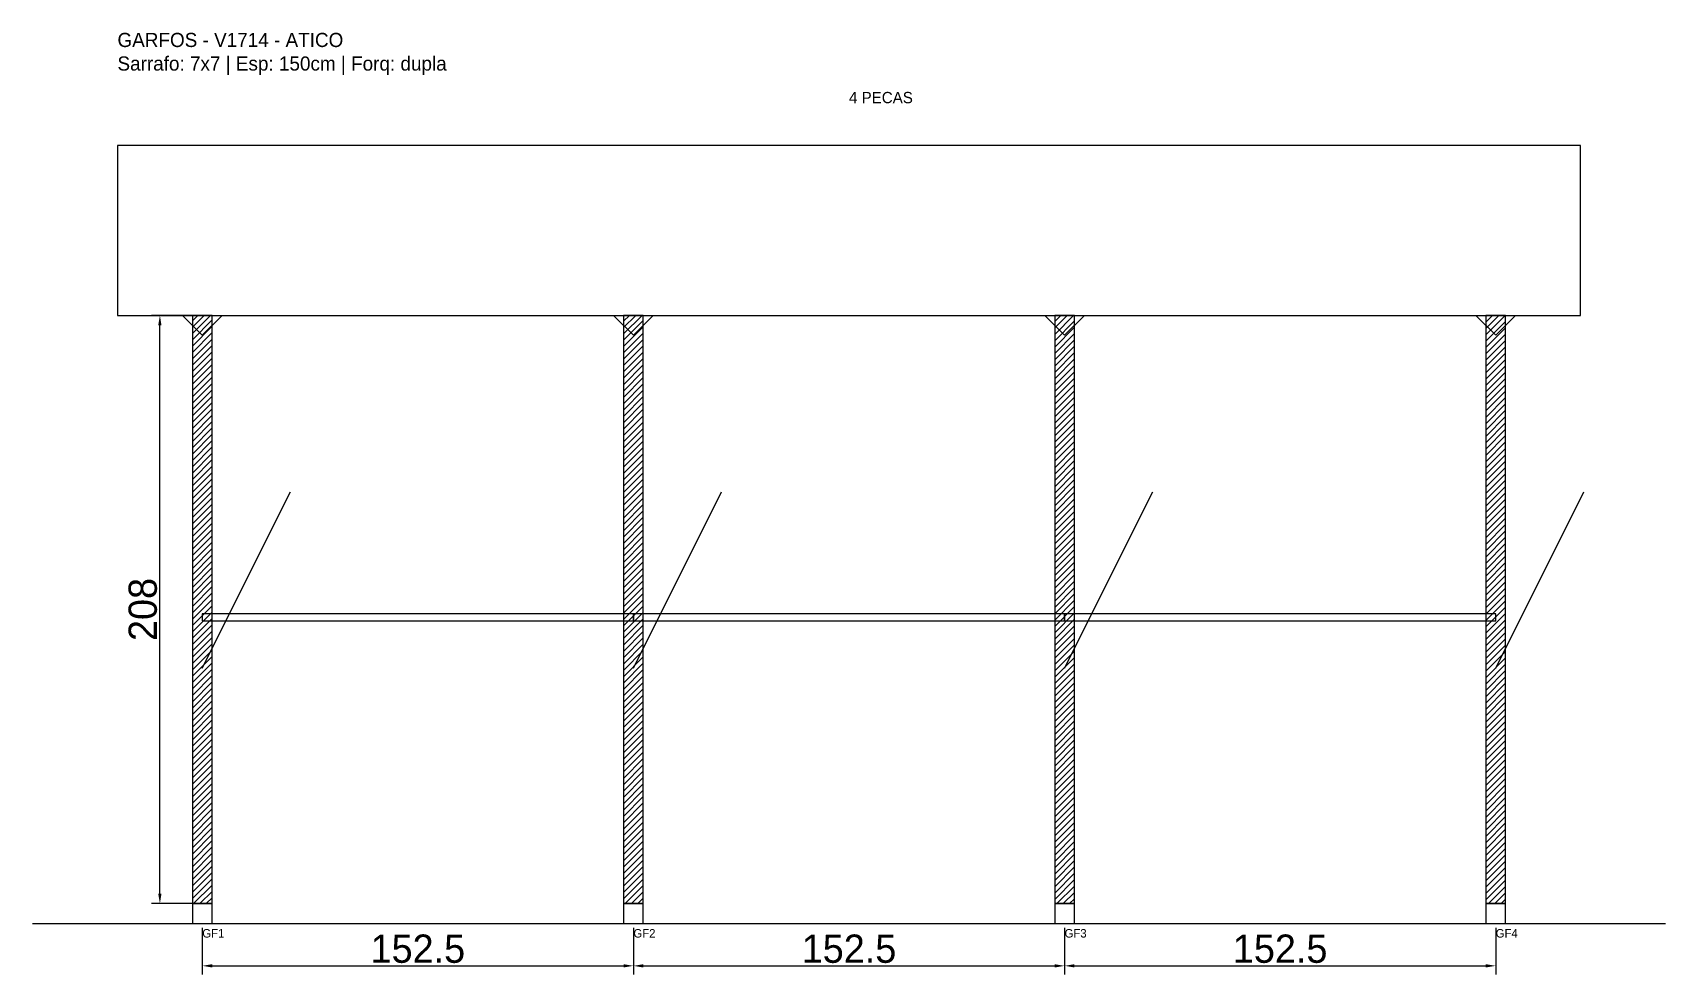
# Model space of a CAD drawing. Header units: metres. Extents: x -30 to 548, y -25 to 308.
import ezdxf

# ---------------------------------------------------------------- set-up
doc = ezdxf.new("R2010")
doc.units = ezdxf.units.M
for name, color, linetype in [('BARRA_ANCORAGEM', 1, 'Continuous'), ('COTA', 241, 'Continuous'), ('GARFOS OK', 3, 'Continuous'), ('NOME DA VIGA', 6, 'Continuous'), ('SARR_7x7', 40, 'Continuous'), ('TIRAS REESCORAMENTO', 252, 'Continuous'), ('VIGAS', 3, 'Continuous')]:
    doc.layers.add(name, color=color, linetype=linetype)
doc.dimstyles.new('EZ DXF', dxfattribs={"dimtxt": 10, "dimasz": 3.5, "dimexe": 3, "dimexo": 1.5, "dimgap": 1, "dimtad": 1, "dimdec": 1, "dimdsep": 46, "dimcen": 2.5, "dimazin": 3, "dimtfac": 1, "dimtmove": 0, "dimatfit": 3})

msp = doc.modelspace()

# ---------------------------------------------------------------- hatches: boundary and pattern name
at = {"layer": 'COTA'}
h = msp.add_hatch(dxfattribs=at)
h.set_pattern_fill('ANSI31', scale=0.5)
h.paths.add_polyline_path([(26.5, 0), (33.5, 0), (33.5, 208), (26.5, 208)])
h = msp.add_hatch(dxfattribs=at)
h.set_pattern_fill('ANSI31', scale=0.5)
h.paths.add_polyline_path([(179, 0), (186, 0), (186, 208), (179, 208)])
h = msp.add_hatch(dxfattribs=at)
h.set_pattern_fill('ANSI31', scale=0.5)
h.paths.add_polyline_path([(331.5, 0), (338.5, 0), (338.5, 208), (331.5, 208)])
h = msp.add_hatch(dxfattribs=at)
h.set_pattern_fill('ANSI31', scale=0.5)
h.paths.add_polyline_path([(484, 0), (491, 0), (491, 208), (484, 208)])

# ---------------------------------------------------------------- linework, layer by layer
at = {"layer": 'BARRA_ANCORAGEM'}
for p, q in [((30, 83.2), (61.2, 145.6)), ((182.5, 83.2), (213.7, 145.6)), ((335, 83.2), (366.2, 145.6)), ((487.5, 83.2), (518.7, 145.6))]:
    msp.add_line(p, q, dxfattribs=at)
at = {"layer": 'GARFOS OK'}
for p, q in [((30, 201), (23, 208)), ((23, 208), (37, 208)), ((30, 201), (37, 208)), ((182.5, 201), (175.5, 208)), ((175.5, 208), (189.5, 208)), ((182.5, 201), (189.5, 208)), ((335, 201), (328, 208)), ((328, 208), (342, 208)), ((335, 201), (342, 208)), ((487.5, 201), (480.5, 208)), ((480.5, 208), (494.5, 208)), ((487.5, 201), (494.5, 208))]:
    msp.add_line(p, q, dxfattribs=at)
at = {"layer": 'GARFOS OK', "linetype": 'CONTINUOUS'}
msp.add_line((-30, -7), (547.5, -7), dxfattribs=at)
at = {"layer": 'GARFOS OK'}
for points in [[(26.5, 0), (33.5, 0), (33.5, 208), (26.5, 208), (26.5, 0)], [(179, 0), (186, 0), (186, 208), (179, 208), (179, 0)], [(331.5, 0), (338.5, 0), (338.5, 208), (331.5, 208), (331.5, 0)], [(484, 0), (491, 0), (491, 208), (484, 208), (484, 0)]]:
    msp.add_lwpolyline(points, dxfattribs=at)
at = {"layer": 'SARR_7x7'}
for points in [[(26.5, -7), (33.5, -7), (33.5, 0), (26.5, 0), (26.5, -7)], [(179, -7), (186, -7), (186, 0), (179, 0), (179, -7)], [(331.5, -7), (338.5, -7), (338.5, 0), (331.5, 0), (331.5, -7)], [(484, -7), (491, -7), (491, 0), (484, 0), (484, -7)]]:
    msp.add_lwpolyline(points, dxfattribs=at)
at = {"layer": 'TIRAS REESCORAMENTO'}
for points in [[(30, 100), (182.5, 100), (182.5, 102.5), (30, 102.5), (30, 100)], [(182.5, 100), (335, 100), (335, 102.5), (182.5, 102.5), (182.5, 100)], [(335, 100), (487.5, 100), (487.5, 102.5), (335, 102.5), (335, 100)]]:
    msp.add_lwpolyline(points, dxfattribs=at)
at = {"layer": 'VIGAS'}
msp.add_lwpolyline([(0, 208), (517.5, 208), (517.5, 268), (0, 268), (0, 208)], dxfattribs=at)

# ---------------------------------------------------------------- texts
at = {"layer": 'NOME DA VIGA'}
for s, height, p in [('4 PECAS', 4, (258.75, 283)), ('GF1', 3, (30, -12)), ('GF2', 3, (182.5, -12)), ('GF3', 3, (335, -12)), ('GF4', 3, (487.5, -12))]:
    msp.add_text(s, height=height, dxfattribs=at).set_placement(p)
at = {"layer": 'NOME DA VIGA', "insert": (0, 293), "char_height": 5, "attachment_point": 7}
msp.add_mtext('GARFOS - V1714 - ATICO\\PSarrafo: 7x7 | Esp: 150cm | Forq: dupla', dxfattribs=at)

# ---------------------------------------------------------------- dimensions: what is measured, and where the dimension line sits
at = {"layer": 'COTA'}
msp.add_linear_dim(base=(15, 0), p1=(30, 0), p2=(30, 208), angle=90, dimstyle='EZ DXF', dxfattribs=at).render()
for base, p1, p2 in [((30, -22), (30, -7), (182.5, -7)), ((182.5, -22), (182.5, -7), (335, -7)), ((335, -22), (335, -7), (487.5, -7))]:
    msp.add_linear_dim(base=base, p1=p1, p2=p2, dimstyle='EZ DXF', dxfattribs=at).render()

doc.saveas('drawing.dxf')
